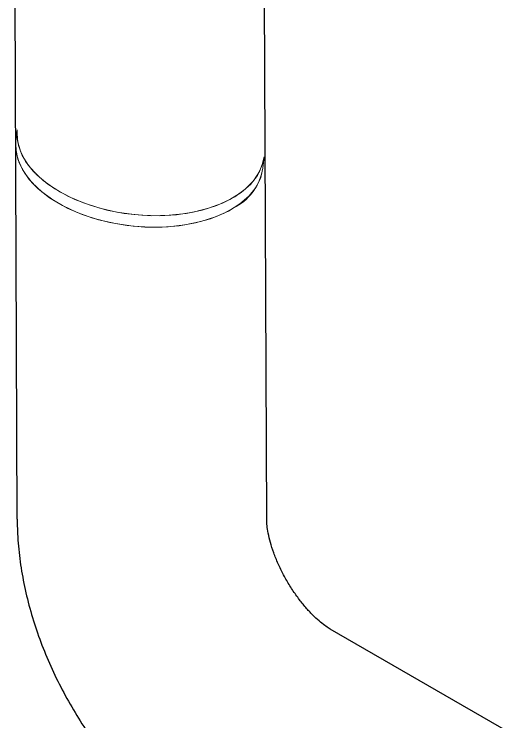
# Model space of a CAD drawing. Extents: x 0 to 3255, y 0 to 2385.
# Drawn here: x 2286.6 to 2357.1, y 1456.9 to 1556.3 of the extents above; entities that cross this region are included whole.
import ezdxf

# ---------------------------------------------------------------- set-up
doc = ezdxf.new("R2010")
doc.units = 0
doc.header["$LTSCALE"] = 10
doc.header["$MEASUREMENT"] = 0
doc.linetypes.add('SLD-实线', pattern=[0])
doc.layers.get('0').update_dxf_attribs({"linetype": 'CONTINUOUS'})

msp = doc.modelspace()

# ---------------------------------------------------------------- linework, layer by layer
for p, q in [((2287.049, 1485.404), (2286.626, 1592.965)), ((2322.04, 1485.404), (2321.617, 1592.965))]:
    msp.add_line(p, q)
at = {"color": 7, "linetype": 'SLD-实线', "lineweight": 15}
for p, q in [((2287.054, 1540.026), (2286.878, 1538.411)), ((2321.5, 1534.649), (2321.675, 1536.265))]:
    msp.add_line(p, q, dxfattribs=at)
at = {"color": 7, "linetype": 'Continuous', "lineweight": 25}
msp.add_line((2357.121, 1454.846), (2330.965, 1469.945), dxfattribs=at)
at = {"color": 7, "linetype": 'SLD-实线', "lineweight": 15, "flags": 128}
for points in [[(2287.054, 1540.026), (2287.02, 1539.309), (2287.218, 1537.859), (2287.765, 1536.415), (2288.65, 1535.007), (2289.855, 1533.662), (2291.355, 1532.408), (2293.12, 1531.272), (2295.114, 1530.275), (2297.296, 1529.438), (2299.622, 1528.779), (2302.045, 1528.31), (2304.515, 1528.042), (2306.982, 1527.979), (2309.395, 1528.123), (2311.706, 1528.471), (2313.868, 1529.017), (2315.836, 1529.748), (2317.571, 1530.65), (2319.036, 1531.704), (2320.204, 1532.89), (2321.048, 1534.182), (2321.553, 1535.556), (2321.675, 1536.265)], [(2321.675, 1536.265), (2321.382, 1534.968), (2320.732, 1533.625), (2319.749, 1532.375), (2318.452, 1531.242), (2316.869, 1530.249), (2315.031, 1529.417), (2312.976, 1528.763), (2310.746, 1528.3), (2308.386, 1528.037), (2305.944, 1527.98), (2303.47, 1528.13), (2301.014, 1528.484), (2298.626, 1529.035), (2296.355, 1529.771), (2294.247, 1530.677), (2292.345, 1531.736), (2290.688, 1532.925), (2289.309, 1534.22), (2288.236, 1535.595), (2287.492, 1537.022), (2287.092, 1538.472), (2287.043, 1539.916), (2287.054, 1540.026)], [(2317.771, 1529.273), (2316.098, 1528.333), (2314.182, 1527.56), (2312.062, 1526.969), (2309.783, 1526.573), (2307.389, 1526.379), (2304.931, 1526.393), (2302.457, 1526.612), (2300.019, 1527.034), (2297.665, 1527.649), (2295.444, 1528.444), (2293.402, 1529.405), (2291.579, 1530.51), (2290.012, 1531.738), (2288.734, 1533.063), (2287.771, 1534.459), (2287.142, 1535.897), (2286.86, 1537.348), (2286.878, 1538.411)], [(2321.5, 1534.649), (2321.207, 1533.353), (2320.557, 1532.01), (2319.573, 1530.759), (2318.277, 1529.626), (2316.694, 1528.634), (2314.856, 1527.802), (2312.801, 1527.148), (2310.571, 1526.685), (2308.21, 1526.422), (2305.768, 1526.365), (2303.294, 1526.515), (2300.838, 1526.869), (2298.45, 1527.419), (2296.179, 1528.155), (2294.071, 1529.062), (2292.169, 1530.12), (2290.512, 1531.309), (2289.133, 1532.605), (2288.061, 1533.98), (2287.317, 1535.407), (2286.916, 1536.857), (2286.867, 1538.3), (2286.878, 1538.411)]]:
    msp.add_lwpolyline(points, dxfattribs=at)
at = {"color": 7, "linetype": 'SLD-实线', "lineweight": 15}
msp.add_arc((2314.015, 1535.859), 7.581, 299.69565, 350.82079, dxfattribs=at)
at = {"color": 7, "linetype": 'Continuous', "lineweight": 25}
for points, knots in [([(2287.049, 1485.404), (2287.059, 1484.708), (2287.087, 1482.866), (2287.369, 1479.848), (2287.944, 1476.358), (2288.781, 1472.868), (2289.862, 1469.403), (2291.172, 1465.99), (2292.7, 1462.651), (2294.432, 1459.402), (2296.358, 1456.263), (2298.471, 1453.248), (2300.762, 1450.377), (2303.225, 1447.668), (2305.857, 1445.139), (2308.654, 1442.819), (2311.207, 1440.996), (2312.85, 1440.013), (2313.471, 1439.641)], [0, 0, 0, 0, 0.0396728, 0.1049345, 0.1703802, 0.2359306, 0.3013223, 0.3664745, 0.4314184, 0.4962555, 0.561127, 0.62617, 0.6915234, 0.7573527, 0.8238007, 0.8909549, 0.9587937, 1, 1, 1, 1]), ([(2330.965, 1469.945), (2330.869, 1470.003), (2330.605, 1470.16), (2330.009, 1470.577), (2329.179, 1471.264), (2328.243, 1472.167), (2327.251, 1473.276), (2326.248, 1474.569), (2325.283, 1476.009), (2324.399, 1477.547), (2323.632, 1479.125), (2323.01, 1480.675), (2322.547, 1482.13), (2322.242, 1483.424), (2322.081, 1484.495), (2322.042, 1485.106), (2322.041, 1485.354), (2322.04, 1485.404)], [0, 0, 0, 0, 0.03852, 0.105835, 0.173958, 0.243832, 0.315652, 0.389263, 0.464269, 0.540126, 0.616223, 0.691758, 0.766228, 0.83932, 0.911023, 0.981761, 1, 1, 1, 1])]:
    msp.add_open_spline(points, degree=3, knots=knots, dxfattribs=at)

doc.saveas('drawing.dxf')
